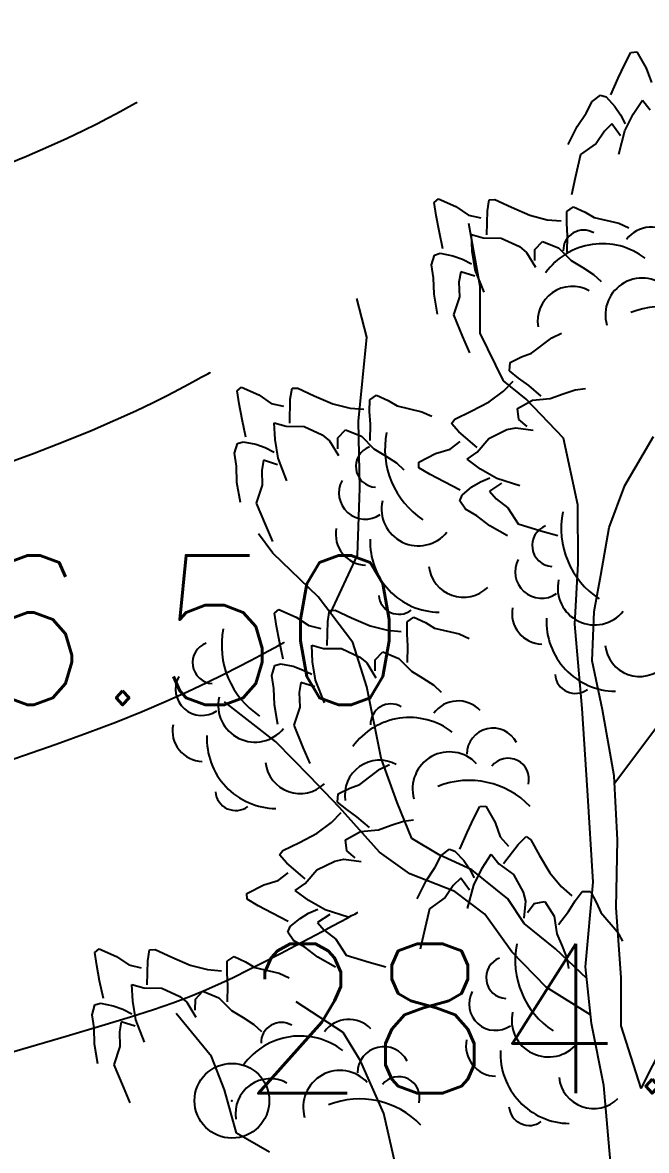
# Model space of a CAD drawing. Header units: millimetres. Extents: x 524954 to 526204, y 9523489 to 9524010.
# Drawn here: x 526109.15 to 526113.32, y 9523801.15 to 9523808.69 of the extents above; entities that cross this region are included whole.
import ezdxf
from ezdxf import colors
from ezdxf.entities.mleader import LeaderData, LeaderLine
from ezdxf.math import Vec2, Vec3

# ---------------------------------------------------------------- set-up
doc = ezdxf.new("R2010")
doc.units = ezdxf.units.MM
doc.header["$PDMODE"] = 32
doc.header["$PDSIZE"] = 0.5
doc.linetypes.add('ACAD_ISO12W100', pattern=[21, 12, -3, 0, -3, 0, -3])
for name, color, linetype in [('Arbre', 34, 'ACAD_ISO12W100'), ('CN_01_00', 3, 'Continuous'), ('CN_02_00', 4, 'Continuous'), ('CN_05_00', 6, 'Continuous'), ('ETQ PAIR', 7, 'Continuous'), ('TopoAlt', 3, 'Continuous'), ('TOPOJIS', 7, 'Continuous')]:
    doc.layers.add(name, color=color, linetype=linetype)
doc.styles.add('Simplex 1.0', font='Simplex.shx', dxfattribs={"width": 0.99, "height": 1})
doc.styles.get("Standard").update_dxf_attribs({"font": 'arial.ttf'})

# ---------------------------------------------------------------- blocks, each defined once
blk = doc.blocks.new('TCPOINT M')
at = {"color": 0}
blk.add_point((0, 0), dxfattribs=at)
at = {"layer": 'TopoAlt', "style": 'Simplex 1.0', "width": 0.99}
blk.add_attdef('ALT', (0.15, 0.15), '', height=1, dxfattribs=at)
blk = doc.blocks.new('v088')
at = {"color": 3, "linetype": 'Continuous'}
for p, q in [((-0.0239, 12.3184), (0.0161, 12.3965)), ((0.0161, 12.3965), (0.0546, 12.3999)), ((0.0546, 12.3999), (0.1184, 12.2906)), ((-0.0686, 12.2238), (-0.0239, 12.3184)), ((-0.1179, 12.1126), (-0.0686, 12.2238)), ((0.1184, 12.2906), (0.1522, 12.1952)), ((-0.2828, 11.9912), (-0.2428, 12.0693)), ((-0.2428, 12.0693), (-0.1881, 12.111)), ((-0.1881, 12.111), (-0.1505, 12.0986)), ((-0.1505, 12.0986), (-0.0915, 12.0354)), ((0.0317, 11.9844), (0.0922, 12.0781)), ((0.0922, 12.0781), (0.1437, 12.0135)), ((-0.0915, 12.0354), (-0.0536, 11.98)), ((-0.344, 11.9013), (-0.2828, 11.9912)), ((-0.1123, 11.9179), (-0.1618, 11.8694)), ((-0.0542, 11.8389), (-0.1123, 11.9179)), ((-0.0536, 11.98), (-0.0225, 11.9193)), ((-0.0252, 11.8718), (0.0317, 11.9844)), ((-0.4033, 11.7804), (-0.344, 11.9013)), ((-0.1618, 11.8694), (-0.2169, 11.7884)), ((-0.066, 11.7153), (-0.0252, 11.8718)), ((-0.2169, 11.7884), (-0.3202, 11.714)), ((-0.3202, 11.714), (-0.3572, 11.5582)), ((-0.3572, 11.5582), (-0.3824, 11.4437)), ((-1.2987, 11.3921), (-1.2695, 11.4174)), ((-1.2853, 11.3054), (-1.2987, 11.3921)), ((-1.2695, 11.4174), (-1.1537, 11.3664)), ((-0.9434, 11.3371), (-0.9319, 11.4109)), ((-0.9319, 11.4109), (-0.8938, 11.412)), ((-0.8938, 11.412), (-0.7835, 11.3608)), ((-1.1537, 11.3664), (-1.0704, 11.3089)), ((-0.9469, 11.1764), (-0.9434, 11.3371)), ((-0.7835, 11.3608), (-0.6595, 11.3072)), ((-0.4131, 11.2545), (-0.4126, 11.3334)), ((-0.4126, 11.3334), (-0.3673, 11.3647)), ((-0.3673, 11.3647), (-0.2901, 11.3288)), ((-0.2901, 11.3288), (-0.2291, 11.2925)), ((-1.266, 11.2026), (-1.2853, 11.3054)), ((-1.0704, 11.3089), (-0.9882, 11.2895)), ((-0.6595, 11.3072), (-0.5444, 11.2779)), ((-0.5444, 11.2779), (-0.4516, 11.2697)), ((-0.4079, 11.1703), (-0.4131, 11.2545)), ((-0.2291, 11.2925), (-0.0648, 11.2537)), ((-0.0648, 11.2537), (0.0014, 11.223)), ((-1.2408, 11.0836), (-1.266, 11.2026)), ((-1.0503, 11.1789), (-0.9708, 11.1567)), ((-1.0444, 11.0675), (-1.0503, 11.1789)), ((-0.4102, 11.0614), (-0.4079, 11.1703)), ((-0.9708, 11.1567), (-0.851, 11.1547)), ((-0.851, 11.1547), (-0.7296, 11.0984)), ((-0.7296, 11.0984), (-0.6822, 11.0589)), ((-0.6257, 11.0796), (-0.5755, 11.1328)), ((-0.5755, 11.1328), (-0.4682, 11.0896)), ((-0.4682, 11.0896), (-0.3841, 11.005)), ((-1.3166, 10.9752), (-1.2967, 11.0411)), ((-1.2967, 11.0411), (-1.2589, 11.0531)), ((-1.2589, 11.0531), (-1.1741, 11.0365)), ((-1.1741, 11.0365), (-1.1109, 11.0139)), ((-1.1109, 11.0139), (-1.0501, 10.983)), ((-1.0245, 10.9429), (-1.0444, 11.0675)), ((-0.6822, 11.0589), (-0.6222, 10.96)), ((-0.6263, 11.0061), (-0.6257, 11.0796)), ((-1.3032, 10.8885), (-1.3166, 10.9752)), ((-0.9657, 10.7922), (-1.0245, 10.9429)), ((-0.3841, 11.005), (-0.3065, 10.9583)), ((-0.3065, 10.9583), (-0.2344, 10.9114)), ((-1.3, 10.7798), (-1.3032, 10.8885)), ((-1.122, 10.9292), (-1.1336, 10.8608)), ((-1.0286, 10.8992), (-1.122, 10.9292)), ((-0.2344, 10.9114), (-0.1841, 10.8638)), ((-1.1336, 10.8608), (-1.1308, 10.7629)), ((-1.2771, 10.6471), (-1.3, 10.7798)), ((-1.1308, 10.7629), (-1.1708, 10.642)), ((-1.1708, 10.642), (-1.1094, 10.4942)), ((-1.1094, 10.4942), (-1.0628, 10.3867)), ((-0.648, 10.3846), (-0.514, 10.4875)), ((-0.514, 10.4875), (-0.4484, 10.5194)), ((-0.7912, 10.3231), (-0.7146, 10.3603)), ((-0.7146, 10.3603), (-0.648, 10.3846)), ((-0.7957, 10.2682), (-0.7912, 10.3231)), ((-0.7348, 10.218), (-0.7957, 10.2682)), ((-0.8359, 10.1311), (-0.7709, 10.1978)), ((-0.6662, 10.1688), (-0.7348, 10.218)), ((-2.6162, 10.1323), (-2.587, 10.1577)), ((-2.6028, 10.0456), (-2.6162, 10.1323)), ((-2.587, 10.1577), (-2.4712, 10.1066)), ((-2.2608, 10.0773), (-2.2494, 10.1511)), ((-2.2494, 10.1511), (-2.2113, 10.1522)), ((-2.2113, 10.1522), (-2.101, 10.101)), ((-0.9313, 10.0604), (-0.8359, 10.1311)), ((-0.5833, 10.0982), (-0.6662, 10.1688)), ((-0.5231, 10.0829), (-0.4378, 10.1134)), ((-0.4378, 10.1134), (-0.3559, 10.1397)), ((-0.3559, 10.1397), (-0.2873, 10.1487)), ((-2.5835, 9.9428), (-2.6028, 10.0456)), ((-2.4712, 10.1066), (-2.3879, 10.0492)), ((-2.3879, 10.0492), (-2.3057, 10.0298)), ((-2.2643, 9.9167), (-2.2608, 10.0773)), ((-2.101, 10.101), (-1.977, 10.0475)), ((-1.977, 10.0475), (-1.8618, 10.0181)), ((-1.7305, 9.9947), (-1.7301, 10.0737)), ((-1.7301, 10.0737), (-1.6848, 10.1049)), ((-1.6848, 10.1049), (-1.6075, 10.069)), ((-1.6075, 10.069), (-1.5466, 10.0327)), ((-1.5466, 10.0327), (-1.3822, 9.9939)), ((-1.0512, 9.9981), (-0.9313, 10.0604)), ((-0.7431, 10.0152), (-0.6418, 10.0712)), ((-0.6418, 10.0712), (-0.5231, 10.0829)), ((-1.8618, 10.0181), (-1.7691, 10.0099)), ((-1.7254, 9.9105), (-1.7305, 9.9947)), ((-1.3822, 9.9939), (-1.316, 9.9632)), ((-1.1606, 9.945), (-1.0512, 9.9981)), ((-0.7336, 9.9427), (-0.7431, 10.0152)), ((-2.5582, 9.8238), (-2.5835, 9.9428)), ((-2.3678, 9.9191), (-2.2883, 9.8969)), ((-2.3619, 9.8077), (-2.3678, 9.9191)), ((-2.2883, 9.8969), (-2.1685, 9.895)), ((-2.1685, 9.895), (-2.0471, 9.8386)), ((-1.7277, 9.8016), (-1.7254, 9.9105)), ((-1.1838, 9.9148), (-1.1606, 9.945)), ((-1.1339, 9.8592), (-1.1838, 9.9148)), ((-0.8138, 9.874), (-0.7533, 9.8858)), ((-0.7533, 9.8858), (-0.6387, 9.8698)), ((-0.677, 9.8958), (-0.7336, 9.9427)), ((-2.3419, 9.6831), (-2.3619, 9.8077)), ((-2.0471, 9.8386), (-1.9997, 9.7992)), ((-1.9438, 9.7464), (-1.9432, 9.8199)), ((-1.9432, 9.8199), (-1.893, 9.873)), ((-1.893, 9.873), (-1.7856, 9.8299)), ((-1.7856, 9.8299), (-1.7015, 9.7452)), ((-1.0116, 9.755), (-1.1339, 9.8592)), ((-1.0114, 9.724), (-0.9342, 9.8156)), ((-0.9342, 9.8156), (-0.8138, 9.874)), ((-2.634, 9.7155), (-2.6142, 9.7814)), ((-2.6142, 9.7814), (-2.5764, 9.7933)), ((-2.5764, 9.7933), (-2.4916, 9.7768)), ((-2.4916, 9.7768), (-2.4283, 9.7541)), ((-2.4283, 9.7541), (-2.3676, 9.7232)), ((-1.9997, 9.7992), (-1.9397, 9.7002)), ((-1.7015, 9.7452), (-1.624, 9.6985)), ((-1.2895, 9.7147), (-1.1923, 9.7429)), ((-1.1923, 9.7429), (-1.1254, 9.7944)), ((-2.6206, 9.6288), (-2.634, 9.7155)), ((-2.4395, 9.6694), (-2.4511, 9.6011)), ((-2.3461, 9.6395), (-2.4395, 9.6694)), ((-2.2831, 9.5325), (-2.3419, 9.6831)), ((-1.624, 9.6985), (-1.5519, 9.6516)), ((-1.4022, 9.6572), (-1.2895, 9.7147)), ((-1.401, 9.6186), (-1.4022, 9.6572)), ((-1.0789, 9.6763), (-1.0114, 9.724)), ((-0.9888, 9.6106), (-1.0789, 9.6763)), ((-2.6175, 9.52), (-2.6206, 9.6288)), ((-2.4511, 9.6011), (-2.4483, 9.5032)), ((-1.5519, 9.6516), (-1.5015, 9.6041)), ((-1.3254, 9.5742), (-1.401, 9.6186)), ((-0.8796, 9.5473), (-0.9888, 9.6106)), ((-2.5946, 9.3874), (-2.6175, 9.52)), ((-1.2335, 9.5242), (-1.3254, 9.5742)), ((-1.1253, 9.4685), (-1.2335, 9.5242)), ((-1.0467, 9.4905), (-0.9892, 9.5252)), ((-0.9892, 9.5252), (-0.9269, 9.5527)), ((-0.8484, 9.5165), (-0.9306, 9.463)), ((-0.7257, 9.4976), (-0.8796, 9.5473)), ((-2.4483, 9.5032), (-2.4883, 9.3823)), ((-1.1278, 9.3984), (-1.1132, 9.4352)), ((-1.1132, 9.4352), (-1.0467, 9.4905)), ((-0.9306, 9.463), (-0.885, 9.4108)), ((-2.4883, 9.3823), (-2.4269, 9.2344)), ((-1.0892, 9.3413), (-1.1278, 9.3984)), ((-0.885, 9.4108), (-0.8073, 9.3511)), ((-1.0136, 9.2969), (-1.0892, 9.3413)), ((-0.9273, 9.2307), (-1.0136, 9.2969)), ((-0.8073, 9.3511), (-0.7389, 9.2437)), ((-2.4269, 9.2344), (-2.3802, 9.1269)), ((-0.81, 9.1646), (-0.9273, 9.2307)), ((-0.7389, 9.2437), (-0.5855, 9.1979)), ((-0.5855, 9.1979), (-0.4727, 9.1661)), ((-2.3661, 8.6466), (-2.3369, 8.6719)), ((-2.3527, 8.5599), (-2.3661, 8.6466)), ((-2.3369, 8.6719), (-2.2212, 8.6209)), ((-2.2212, 8.6209), (-2.1379, 8.5634)), ((-2.0108, 8.5916), (-1.9993, 8.6654)), ((-1.9993, 8.6654), (-1.9613, 8.6665)), ((-1.9613, 8.6665), (-1.8509, 8.6153)), ((-1.8509, 8.6153), (-1.7269, 8.5617)), ((-1.4801, 8.5879), (-1.4347, 8.6192)), ((-1.4347, 8.6192), (-1.3575, 8.5833)), ((-2.3334, 8.4571), (-2.3527, 8.5599)), ((-2.1379, 8.5634), (-2.0557, 8.544)), ((-2.0143, 8.4309), (-2.0108, 8.5916)), ((-1.7269, 8.5617), (-1.6118, 8.5324)), ((-1.6118, 8.5324), (-1.519, 8.5242)), ((-1.4805, 8.509), (-1.4801, 8.5879)), ((-1.3575, 8.5833), (-1.2966, 8.547)), ((-1.2966, 8.547), (-1.1322, 8.5082)), ((-2.3082, 8.3381), (-2.3334, 8.4571)), ((-1.4754, 8.4248), (-1.4805, 8.509)), ((-1.1322, 8.5082), (-1.066, 8.4775)), ((-2.1178, 8.4334), (-2.0382, 8.4112)), ((-2.1118, 8.322), (-2.1178, 8.4334)), ((-2.0382, 8.4112), (-1.9184, 8.4092)), ((-1.9184, 8.4092), (-1.7971, 8.3529)), ((-1.6931, 8.3341), (-1.643, 8.3873)), ((-1.643, 8.3873), (-1.5356, 8.3441)), ((-1.4776, 8.3159), (-1.4754, 8.4248)), ((-2.3641, 8.2956), (-2.3264, 8.3076)), ((-2.3264, 8.3076), (-2.2415, 8.291)), ((-2.0919, 8.1974), (-2.1118, 8.322)), ((-1.7971, 8.3529), (-1.7497, 8.3134)), ((-1.7497, 8.3134), (-1.6897, 8.2145)), ((-1.6937, 8.2606), (-1.6931, 8.3341)), ((-1.5356, 8.3441), (-1.4515, 8.2595)), ((-2.384, 8.2298), (-2.3641, 8.2956)), ((-2.3706, 8.1431), (-2.384, 8.2298)), ((-2.2415, 8.291), (-2.1783, 8.2684)), ((-2.1783, 8.2684), (-2.1175, 8.2375)), ((-1.4515, 8.2595), (-1.374, 8.2128)), ((-2.1895, 8.1837), (-2.2011, 8.1153)), ((-2.0961, 8.1537), (-2.1895, 8.1837)), ((-2.0331, 8.0467), (-2.0919, 8.1974)), ((-1.374, 8.2128), (-1.3019, 8.1659)), ((-1.3019, 8.1659), (-1.2515, 8.1184)), ((-2.3674, 8.0343), (-2.3706, 8.1431)), ((-2.2011, 8.1153), (-2.1982, 8.0174)), ((-2.3445, 7.9016), (-2.3674, 8.0343)), ((-2.1982, 8.0174), (-2.2383, 7.8966)), ((-2.2383, 7.8966), (-2.1768, 7.7487)), ((-2.1768, 7.7487), (-2.1302, 7.6412)), ((-1.6632, 7.6026), (-1.5976, 7.6345)), ((-1.7972, 7.4997), (-1.6632, 7.6026)), ((-1.9404, 7.4382), (-1.8638, 7.4754)), ((-1.8638, 7.4754), (-1.7972, 7.4997)), ((-1.9448, 7.3833), (-1.9404, 7.4382)), ((-1.8839, 7.3331), (-1.9448, 7.3833)), ((-1.8154, 7.2839), (-1.8839, 7.3331)), ((-1.0336, 7.2746), (-0.9936, 7.3527)), ((-0.9936, 7.3527), (-0.9551, 7.3561)), ((-0.9551, 7.3561), (-0.8913, 7.2468)), ((-2.0805, 7.1754), (-1.985, 7.2461)), ((-1.985, 7.2461), (-1.9201, 7.3129)), ((-1.7325, 7.2133), (-1.8154, 7.2839)), ((-1.587, 7.2285), (-1.5051, 7.2548)), ((-1.5051, 7.2548), (-1.4365, 7.2638)), ((-1.0783, 7.18), (-1.0336, 7.2746)), ((-0.8913, 7.2468), (-0.8575, 7.1514)), ((-2.2004, 7.1132), (-2.0805, 7.1754)), ((-1.8923, 7.1303), (-1.791, 7.1862)), ((-1.791, 7.1862), (-1.6722, 7.1979)), ((-1.6722, 7.1979), (-1.587, 7.2285)), ((-1.1277, 7.0688), (-1.0783, 7.18)), ((-2.3098, 7.06), (-2.2004, 7.1132)), ((-1.8828, 7.0578), (-1.8923, 7.1303)), ((-0.8575, 7.1514), (-0.8023, 7.0875)), ((-0.8351, 6.9716), (-0.7381, 7.0997)), ((-0.7381, 7.0997), (-0.6855, 7.1528)), ((-0.6855, 7.1528), (-0.654, 7.1313)), ((-0.654, 7.1313), (-0.5947, 7.0251)), ((-2.333, 7.0298), (-2.3098, 7.06)), ((-2.283, 6.9743), (-2.333, 7.0298)), ((-1.8262, 7.0109), (-1.8828, 7.0578)), ((-1.2925, 6.9474), (-1.2526, 7.0255)), ((-1.2526, 7.0255), (-1.1978, 7.0672)), ((-1.1978, 7.0672), (-1.1602, 7.0548)), ((-1.1602, 7.0548), (-1.1012, 6.9916)), ((-0.978, 6.9406), (-0.9175, 7.0343)), ((-0.9175, 7.0343), (-0.8661, 6.9697)), ((-0.5947, 7.0251), (-0.5257, 6.909)), ((-2.1607, 6.8701), (-2.283, 6.9743)), ((-2.0833, 6.9307), (-1.963, 6.9891)), ((-1.963, 6.9891), (-1.9025, 7.0009)), ((-1.9025, 7.0009), (-1.7879, 6.9849)), ((-1.3538, 6.8575), (-1.2925, 6.9474)), ((-1.1012, 6.9916), (-1.0633, 6.9361)), ((-1.0349, 6.828), (-0.978, 6.9406)), ((-0.8661, 6.9697), (-0.7702, 6.8978)), ((-2.3415, 6.858), (-2.2745, 6.9095)), ((-2.1606, 6.8391), (-2.0833, 6.9307)), ((-1.122, 6.8741), (-1.1715, 6.8255)), ((-1.0639, 6.7951), (-1.122, 6.8741)), ((-1.0633, 6.9361), (-1.0322, 6.8755)), ((-0.7702, 6.8978), (-0.705, 6.781)), ((-0.5257, 6.909), (-0.4496, 6.8178)), ((-2.5514, 6.7723), (-2.4387, 6.8298)), ((-2.4387, 6.8298), (-2.3415, 6.858)), ((-2.228, 6.7914), (-2.1606, 6.8391)), ((-2.1379, 6.7256), (-2.228, 6.7914)), ((-1.413, 6.7366), (-1.3538, 6.8575)), ((-1.1715, 6.8255), (-1.2266, 6.7446)), ((-1.0757, 6.6715), (-1.0349, 6.828)), ((-0.4496, 6.8178), (-0.3793, 6.7567)), ((-2.5502, 6.7337), (-2.5514, 6.7723)), ((-2.4746, 6.6893), (-2.5502, 6.7337)), ((-2.0288, 6.6624), (-2.1379, 6.7256)), ((-1.2266, 6.7446), (-1.3299, 6.6702)), ((-0.705, 6.781), (-0.6897, 6.7213)), ((-0.6897, 6.7213), (-0.6991, 6.6059)), ((-0.6318, 6.7049), (-0.56, 6.7185)), ((-0.56, 6.7185), (-0.4983, 6.6206)), ((-0.4022, 6.6506), (-0.357, 6.7218)), ((-0.357, 6.7218), (-0.3104, 6.7855)), ((-0.3104, 6.7855), (-0.2553, 6.7842)), ((-0.2553, 6.7842), (-0.2138, 6.7099)), ((-2.3827, 6.6392), (-2.4746, 6.6893)), ((-2.2745, 6.5836), (-2.3827, 6.6392)), ((-2.1959, 6.6055), (-2.1384, 6.6402)), ((-2.1384, 6.6402), (-2.076, 6.6678)), ((-1.8748, 6.6127), (-2.0288, 6.6624)), ((-1.3299, 6.6702), (-1.3669, 6.5144)), ((-0.6753, 6.6457), (-0.6318, 6.7049)), ((-0.4679, 6.5637), (-0.4022, 6.6506)), ((-0.2138, 6.7099), (-0.1857, 6.6447)), ((-0.1857, 6.6447), (-0.0753, 6.5169)), ((-2.2624, 6.5503), (-2.1959, 6.6055)), ((-1.9976, 6.6315), (-2.0798, 6.5781)), ((-2.0798, 6.5781), (-2.0342, 6.5259)), ((-0.4983, 6.6206), (-0.4798, 6.5027)), ((-2.2769, 6.5134), (-2.2624, 6.5503)), ((-2.2384, 6.4564), (-2.2769, 6.5134)), ((-2.0342, 6.5259), (-1.9565, 6.4662)), ((-1.3669, 6.5144), (-1.3922, 6.3999)), ((-0.4798, 6.5027), (-0.4444, 6.4194)), ((-0.0753, 6.5169), (-0.0397, 6.4532)), ((-2.1628, 6.412), (-2.2384, 6.4564)), ((-2.0765, 6.3457), (-2.1628, 6.412)), ((-1.9565, 6.4662), (-1.8881, 6.3588)), ((-0.4444, 6.4194), (-0.4135, 6.3391)), ((-3.5682, 6.3771), (-3.539, 6.4025)), ((-3.5548, 6.2904), (-3.5682, 6.3771)), ((-3.539, 6.4025), (-3.4232, 6.3514)), ((-3.4232, 6.3514), (-3.3399, 6.2939)), ((-3.2129, 6.3221), (-3.2014, 6.3959)), ((-3.2014, 6.3959), (-3.1633, 6.397)), ((-3.1633, 6.397), (-3.053, 6.3458)), ((-3.053, 6.3458), (-2.929, 6.2922)), ((-2.6821, 6.3185), (-2.6368, 6.3497)), ((-2.6368, 6.3497), (-2.5596, 6.3138)), ((-1.9592, 6.2797), (-2.0765, 6.3457)), ((-1.8881, 6.3588), (-1.7347, 6.313)), ((-0.4135, 6.3391), (-0.4006, 6.2711)), ((-3.5355, 6.1876), (-3.5548, 6.2904)), ((-3.3399, 6.2939), (-3.2577, 6.2746)), ((-3.2164, 6.1615), (-3.2129, 6.3221)), ((-2.929, 6.2922), (-2.8139, 6.2629)), ((-2.8139, 6.2629), (-2.7211, 6.2547)), ((-2.6826, 6.2395), (-2.6821, 6.3185)), ((-2.5596, 6.3138), (-2.4986, 6.2775)), ((-2.4986, 6.2775), (-2.3343, 6.2387)), ((-1.7347, 6.313), (-1.6219, 6.2812)), ((-3.5103, 6.0686), (-3.5355, 6.1876)), ((-2.6774, 6.1553), (-2.6826, 6.2395)), ((-2.3343, 6.2387), (-2.2681, 6.208)), ((-3.3198, 6.1639), (-3.2403, 6.1417)), ((-3.3139, 6.0525), (-3.3198, 6.1639)), ((-3.2403, 6.1417), (-3.1205, 6.1398)), ((-3.1205, 6.1398), (-2.9991, 6.0834)), ((-2.8952, 6.0647), (-2.845, 6.1178)), ((-2.845, 6.1178), (-2.7377, 6.0747)), ((-2.6797, 6.0464), (-2.6774, 6.1553)), ((-3.5662, 6.0262), (-3.5284, 6.0381)), ((-3.5284, 6.0381), (-3.4436, 6.0215)), ((-3.294, 5.9279), (-3.3139, 6.0525)), ((-2.9991, 6.0834), (-2.9517, 6.044)), ((-2.9517, 6.044), (-2.8917, 5.945)), ((-2.8958, 5.9912), (-2.8952, 6.0647)), ((-2.7377, 6.0747), (-2.6536, 5.99)), ((-3.5861, 5.9603), (-3.5662, 6.0262)), ((-3.5727, 5.8736), (-3.5861, 5.9603)), ((-3.4436, 6.0215), (-3.3804, 5.9989)), ((-3.3804, 5.9989), (-3.3196, 5.968)), ((-2.6536, 5.99), (-2.576, 5.9433)), ((-3.3915, 5.9142), (-3.4031, 5.8459)), ((-3.2981, 5.8843), (-3.3915, 5.9142)), ((-3.2352, 5.7773), (-3.294, 5.9279)), ((-2.576, 5.9433), (-2.5039, 5.8964)), ((-2.5039, 5.8964), (-2.4536, 5.8489)), ((-3.5695, 5.7648), (-3.5727, 5.8736)), ((-3.4031, 5.8459), (-3.4003, 5.748)), ((-3.5466, 5.6322), (-3.5695, 5.7648)), ((-3.4003, 5.748), (-3.4403, 5.6271)), ((-3.4403, 5.6271), (-3.3789, 5.4792)), ((-3.3789, 5.4792), (-3.3323, 5.3717))]:
    blk.add_line(p, q, dxfattribs=at)
at = {"linetype": 'Continuous'}
for p, q in [((-0.9914, 10.8307), (-1.0686, 11.252)), ((-0.9911, 10.5198), (-0.9914, 10.8307)), ((-1.7492, 10.4915), (-1.8168, 10.7513)), ((-1.8059, 9.9306), (-1.7492, 10.4915)), ((-0.8352, 10.1996), (-0.9911, 10.5198)), ((-0.6834, 10.0784), (-0.8352, 10.1996)), ((-0.4354, 9.8162), (-0.6834, 10.0784)), ((-1.7966, 9.483), (-1.8059, 9.9306)), ((-0.339, 9.3704), (-0.4354, 9.8162)), ((-0.0246, 9.5014), (0.1676, 9.8288)), ((-1.8121, 9.0349), (-1.7966, 9.483)), ((-0.1306, 9.2193), (-0.0246, 9.5014)), ((-0.337, 8.9787), (-0.339, 9.3704)), ((-0.1861, 8.901), (-0.1306, 9.2193)), ((-2.3783, 9.048), (-2.4742, 9.1766)), ((-2.0737, 8.7558), (-2.3783, 9.048)), ((-1.992, 8.6473), (-1.8121, 9.0349)), ((-0.3597, 8.574), (-0.337, 8.9787)), ((-0.2308, 8.6575), (-0.1861, 8.901)), ((-1.8434, 8.4497), (-2.0737, 8.7558)), ((-0.2426, 8.3277), (-0.2308, 8.6575)), ((-0.3105, 8.0091), (-0.3597, 8.574)), ((-1.7501, 8.1531), (-1.8434, 8.4497)), ((-0.1735, 7.9995), (-0.2426, 8.3277)), ((-1.6531, 7.6763), (-1.7501, 8.1531)), ((-2.3581, 7.786), (-2.6995, 8.0525)), ((-0.2742, 7.4626), (-0.3105, 8.0091)), ((-0.0959, 7.5596), (-0.1735, 7.9995)), ((-0.0934, 7.5087), (0.2621, 7.9837)), ((-2.1294, 7.5544), (-2.3581, 7.786)), ((-1.5474, 7.38), (-1.6531, 7.6763)), ((-1.9323, 7.3471), (-2.1294, 7.5544)), ((-0.0745, 7.1309), (-0.0959, 7.5596)), ((-0.2365, 6.8477), (-0.2742, 7.4626)), ((-1.6648, 7.048), (-1.9323, 7.3471)), ((-1.4491, 7.1395), (-1.5474, 7.38)), ((-1.2665, 7.0314), (-1.4491, 7.1395)), ((-0.0837, 6.6768), (-0.0745, 7.1309)), ((-1.4628, 6.9029), (-1.6648, 7.048)), ((-1.0467, 6.9303), (-1.2665, 7.0314)), ((-1.1618, 6.7848), (-1.4628, 6.9029)), ((-0.8063, 6.7363), (-1.0467, 6.9303)), ((-0.2869, 6.2807), (-0.2365, 6.8477)), ((-0.9597, 6.6336), (-1.1618, 6.7848)), ((-0.6972, 6.5707), (-0.8063, 6.7363)), ((-0.0491, 6.2111), (-0.0837, 6.6768)), ((-0.7803, 6.3824), (-0.9597, 6.6336)), ((-0.4884, 6.4009), (-0.6972, 6.5707)), ((-0.5514, 6.1446), (-0.7803, 6.3824)), ((-0.2789, 6.2036), (-0.4884, 6.4009)), ((-0.2479, 5.9022), (-0.2869, 6.2807)), ((-0.0486, 5.8877), (-0.0491, 6.2111)), ((-0.2539, 5.9607), (-0.5514, 6.1446)), ((-1.9071, 5.8427), (-2.2223, 6.0475)), ((-2.7868, 5.6812), (-3.0229, 5.9686)), ((-0.1646, 5.4873), (-0.2479, 5.9022)), ((0.0846, 5.4676), (-0.0486, 5.8877)), ((-1.7911, 5.6523), (-1.9071, 5.8427)), ((0.0846, 5.4676), (0.2399, 5.7756)), ((-2.7013, 5.4591), (-2.7868, 5.6812)), ((-1.6346, 5.3011), (-1.7911, 5.6523)), ((-2.6206, 5.1685), (-2.7013, 5.4591)), ((-0.1073, 4.8293), (-0.1646, 5.4873)), ((-1.5592, 4.9668), (-1.6346, 5.3011)), ((-2.4003, 5.0425), (-2.6206, 5.1685))]:
    blk.add_line(p, q, dxfattribs=at)
at = {"color": 3, "linetype": 'Continuous'}
for centre, major_axis, start_param, end_param in [((-0.3005, 11.0717), (0.0964, 0.0964), 0.254619, 2.377018), ((0.1501, 11.0237), (0.1445, 0.1445), 6.263619, 7.998733), ((-0.1756, 10.6509), (0.3298, 0.3298), 0.12682, 1.733702), ((0.0911, 10.6412), (0.1741, 0.1741), 6.236163, 8.918901), ((-0.3757, 10.5998), (0.1641, 0.1641), 0.282297, 2.520721), ((0.2226, 10.1318), (-0.3995, 0.3995), 4.689978, 5.875693), ((-1.0632, 9.7428), (0.3995, 0.3995), 2.158504, 3.344219), ((-1.6825, 9.6282), (-0.099, 0.099), -0.421529, 2.292047), ((-1.7599, 9.4514), (-0.1246, 0.1246), 0.293965, 2.957824), ((-1.4053, 9.3432), (0.1741, 0.1741), 2.133893, 4.816631), ((0.1148, 9.2139), (-0.3995, 0.3995), 0.587708, 1.773422), ((-1.7527, 9.1724), (-0.1445, 0.1445), 0.590553, 2.325666), ((-0.5045, 9.0993), (0.099, 0.099), 1.149268, 3.862844), ((-1.2605, 9.1191), (0.3298, 0.3298), 2.307735, 3.914618), ((-0.5819, 8.9225), (0.1246, 0.1246), 1.864761, 4.52862), ((-1.1039, 8.9843), (0.1641, 0.1641), 2.463212, 4.701636), ((-0.2273, 8.8143), (0.1741, 0.1741), 2.133893, 4.816631), ((-1.5338, 8.7756), (0.0964, 0.0964), 2.435534, 4.557933), ((-0.5746, 8.6435), (0.1445, 0.1445), 2.161349, 3.896462), ((-0.0825, 8.5902), (0.3298, 0.3298), 2.307735, 3.914618), ((-2.1547, 8.4302), (0.3995, 0.3995), 2.158504, 3.344219), ((-2.774, 8.3155), (-0.099, 0.099), -0.421529, 2.292047), ((0.0741, 8.4554), (0.1641, 0.1641), 2.463212, 4.701636), ((-2.8514, 8.1388), (-0.1246, 0.1246), 0.293965, 2.957824), ((-0.3558, 8.2467), (0.0964, 0.0964), 2.435534, 4.557933), ((-2.4968, 8.0306), (0.1741, 0.1741), 2.133893, 4.816631), ((-1.5891, 7.9031), (0.0964, 0.0964), 0.254619, 2.377018), ((-1.1385, 7.8551), (-0.1445, 0.1445), 4.692823, 6.427936), ((-1.4642, 7.4823), (0.3298, 0.3298), 0.12682, 1.733702), ((-2.8441, 7.8598), (-0.1445, 0.1445), 0.590553, 2.325666), ((-0.9057, 7.7012), (0.1246, 0.1246), 5.967031, 8.63089), ((-2.352, 7.8064), (0.3298, 0.3298), 2.307735, 3.914618), ((-1.1975, 7.4726), (-0.1741, 0.1741), 4.665366, 7.348105), ((-2.1954, 7.6717), (0.1641, 0.1641), 2.463212, 4.701636), ((-1.6643, 7.4312), (-0.1641, 0.1641), -1.288499, 0.949924), ((-0.8052, 7.5365), (-0.099, 0.099), 3.680741, 6.394318), ((-1.0661, 6.9632), (-0.3995, 0.3995), 4.689978, 5.875693), ((-2.6253, 7.463), (0.0964, 0.0964), 2.435534, 4.557933), ((-0.1929, 6.3242), (-0.3995, 0.3995), 0.587708, 1.773422), ((-0.8122, 6.2095), (-0.099, 0.099), -0.421529, 2.292047), ((-0.8896, 6.0328), (0.1246, 0.1246), 1.864761, 4.52862), ((-0.535, 5.9246), (0.1741, 0.1741), 2.133893, 4.816631), ((-2.32, 5.773), (0.0964, 0.0964), 0.254619, 2.377018), ((-1.8693, 5.7251), (0.1445, 0.1445), 6.263619, 7.998733), ((-2.1951, 5.3523), (0.3298, 0.3298), 0.12682, 1.733702), ((-1.6366, 5.5711), (-0.1246, 0.1246), 4.396235, 7.060094), ((-0.8824, 5.7538), (-0.1445, 0.1445), 0.590553, 2.325666), ((-0.3902, 5.7004), (0.3298, 0.3298), 2.307735, 3.914618), ((-1.9284, 5.3425), (0.1741, 0.1741), 6.236163, 8.918901), ((-2.3952, 5.3012), (-0.1641, 0.1641), -1.288499, 0.949924), ((-1.536, 5.4064), (0.099, 0.099), 5.251538, 7.965114), ((-0.2336, 5.5657), (-0.1641, 0.1641), 0.892416, 3.130839), ((-1.7969, 4.8332), (0.3995, 0.3995), 6.260774, 7.446489), ((-0.6635, 5.357), (0.0964, 0.0964), 2.435534, 4.557933)]:
    blk.add_ellipse(centre, major_axis=major_axis, ratio=1, start_param=start_param, end_param=end_param, dxfattribs=at)

msp = doc.modelspace()

# ---------------------------------------------------------------- linework, layer by layer
at = {"layer": 'CN_01_00', "elevation": 287, "flags": 128}
msp.add_lwpolyline([(526108.9929, 9523805.7277), (526109.2254, 9523805.8133), (526109.4323, 9523805.8933), (526109.6136, 9523805.9673), (526109.7709, 9523806.0351), (526109.9061, 9523806.0965), (526110.0207, 9523806.1513), (526110.1163, 9523806.1992), (526110.1947, 9523806.24), (526110.2576, 9523806.2736), (526110.3066, 9523806.3), (526110.3433, 9523806.3197), (526110.3697, 9523806.3339), (526110.3874, 9523806.3434), (526110.3981, 9523806.3492), (526110.4036, 9523806.3521), (526110.4056, 9523806.3532), (526110.4059, 9523806.3534)], dxfattribs=at)
at = {"layer": 'CN_02_00', "flags": 128}
for points, elevation in [([(526109.0061, 9523807.7301), (526109.1752, 9523807.7991), (526109.322, 9523807.8624), (526109.448, 9523807.9196), (526109.5548, 9523807.9707), (526109.6441, 9523808.0154), (526109.7172, 9523808.0535), (526109.7758, 9523808.0848), (526109.8215, 9523808.1094), (526109.8558, 9523808.1278), (526109.8804, 9523808.1411), (526109.8969, 9523808.1499), (526109.9069, 9523808.1553), (526109.912, 9523808.158), (526109.9139, 9523808.1591), (526109.9142, 9523808.1592)], 288), ([(526108.9274, 9523803.7136), (526109.1553, 9523803.7904), (526109.3737, 9523803.8664), (526109.5801, 9523803.9413), (526109.7725, 9523804.0145), (526109.9488, 9523804.0856), (526110.1088, 9523804.1538), (526110.2528, 9523804.2184), (526110.381, 9523804.2788), (526110.4936, 9523804.3341), (526110.5907, 9523804.3836), (526110.6725, 9523804.4266), (526110.7394, 9523804.4624), (526110.7916, 9523804.4905), (526110.8309, 9523804.5116), (526110.859, 9523804.5268), (526110.8779, 9523804.5369), (526110.8893, 9523804.543), (526110.8952, 9523804.5462), (526110.8974, 9523804.5474), (526110.8977, 9523804.5475)], 286)]:
    msp.add_lwpolyline(points, dxfattribs=dict(at, elevation=elevation))
at = {"layer": 'CN_05_00', "elevation": 285, "flags": 128}
msp.add_lwpolyline([(526108.8006, 9523801.7262), (526109.15, 9523801.8282), (526109.4408, 9523801.9135), (526109.6777, 9523801.984), (526109.8694, 9523802.0426), (526110.0246, 9523802.0922), (526110.152, 9523802.1357), (526110.2603, 9523802.1761), (526110.3581, 9523802.2163), (526110.4543, 9523802.2592), (526110.5555, 9523802.3069), (526110.6609, 9523802.3586), (526110.7676, 9523802.4124), (526110.8728, 9523802.4665), (526110.9736, 9523802.5192), (526111.0671, 9523802.5688), (526111.1506, 9523802.6133), (526111.2211, 9523802.6512), (526111.2767, 9523802.6811), (526111.3184, 9523802.7035), (526111.3483, 9523802.7196), (526111.3684, 9523802.7304), (526111.3805, 9523802.7369), (526111.3868, 9523802.7403), (526111.3891, 9523802.7415), (526111.3894, 9523802.7417)], dxfattribs=at)

# ---------------------------------------------------------------- block references
at = {"layer": 'Arbre'}
msp.add_blockref('v088', (526113.199, 9523796.096), dxfattribs=at)
at = {"layer": 'TOPOJIS'}
ref = msp.add_blockref('TCPOINT M', (526107.0099, 9523804.0786, 286.5), dxfattribs=at)
ref.add_attrib('ALT', '286.50', (526107.0599, 9523804.1286, 286.5), dxfattribs={"layer": 'TopoAlt', "height": 1, "style": 'Simplex 1.0', "width": 0.99})
ref = msp.add_blockref('TCPOINT M', (526110.548, 9523801.482, 284.61), dxfattribs=at)
ref.add_attrib('ALT', '284.61', (526110.598, 9523801.532, 284.61), dxfattribs={"layer": 'TopoAlt', "height": 1, "style": 'Simplex 1.0', "width": 0.99})

# ---------------------------------------------------------------- next in the draw order: leaders
at = {"layer": 'ETQ PAIR'}
ml = msp.add_multileader_mtext('Standard', dxfattribs=at)
ml.set_content('Ecran de soutènement', color=256)
ml.set_leader_properties()
ml.build(insert=Vec2(0, 0))
ml.multileader.update_dxf_attribs({"has_text_frame": 1, "dogleg_length": 2.5, "arrow_head_size": 3.5})
ctx = ml.context
ctx.base_point, ctx.char_height, ctx.arrow_head_size, ctx.landing_gap_size, ctx.plane_origin, ctx.plane_x_axis, ctx.plane_y_axis = Vec3(526096.5469, 9523777.1519), 3.5, 3.5, 0.8, Vec3(526040.4855, 9523795.9444), Vec3(0.940159, 0.340735), Vec3(-0.340735, 0.940159)
ctx.text_align_type = 1
notes = []
notes.append((ctx, [(1, (1, 1, 0), (526094.1965, 9523776.3001), (0.940159, 0.340735), 2.5, [(0, [(526051.6499, 9523814.6664)], 0, [])])]))
ctx.mtext.insert, ctx.mtext.text_direction, ctx.mtext.rotation, ctx.mtext.alignment, ctx.mtext.flow_direction = Vec3(526119.6214, 9523787.4065), Vec3(0.940159, 0.340735), 0.347698, 2, 5
ctx.mtext.has_bg_fill, ctx.mtext.bg_color, ctx.mtext.bg_scale_factor, ctx.mtext.bg_transparency, ctx.mtext.use_window_bg_color = 1, -1027028792, 1.5, 0, 1
for ctx, leaders in notes:
    for number, flags, end, landing, length, lines in leaders:
        leader = LeaderData()
        leader.index, (leader.has_last_leader_line, leader.has_dogleg_vector, leader.attachment_direction) = number, flags
        leader.last_leader_point, leader.dogleg_vector, leader.dogleg_length = Vec3(end), Vec3(landing), length
        for number, points, colour, breaks in lines:
            line = LeaderLine()
            line.index, line.vertices, line.color, line.breaks = number, Vec3.list(points), colors.encode_raw_color(colour), breaks
            leader.lines.append(line)
        ctx.leaders.append(leader)

doc.saveas('drawing.dxf')
